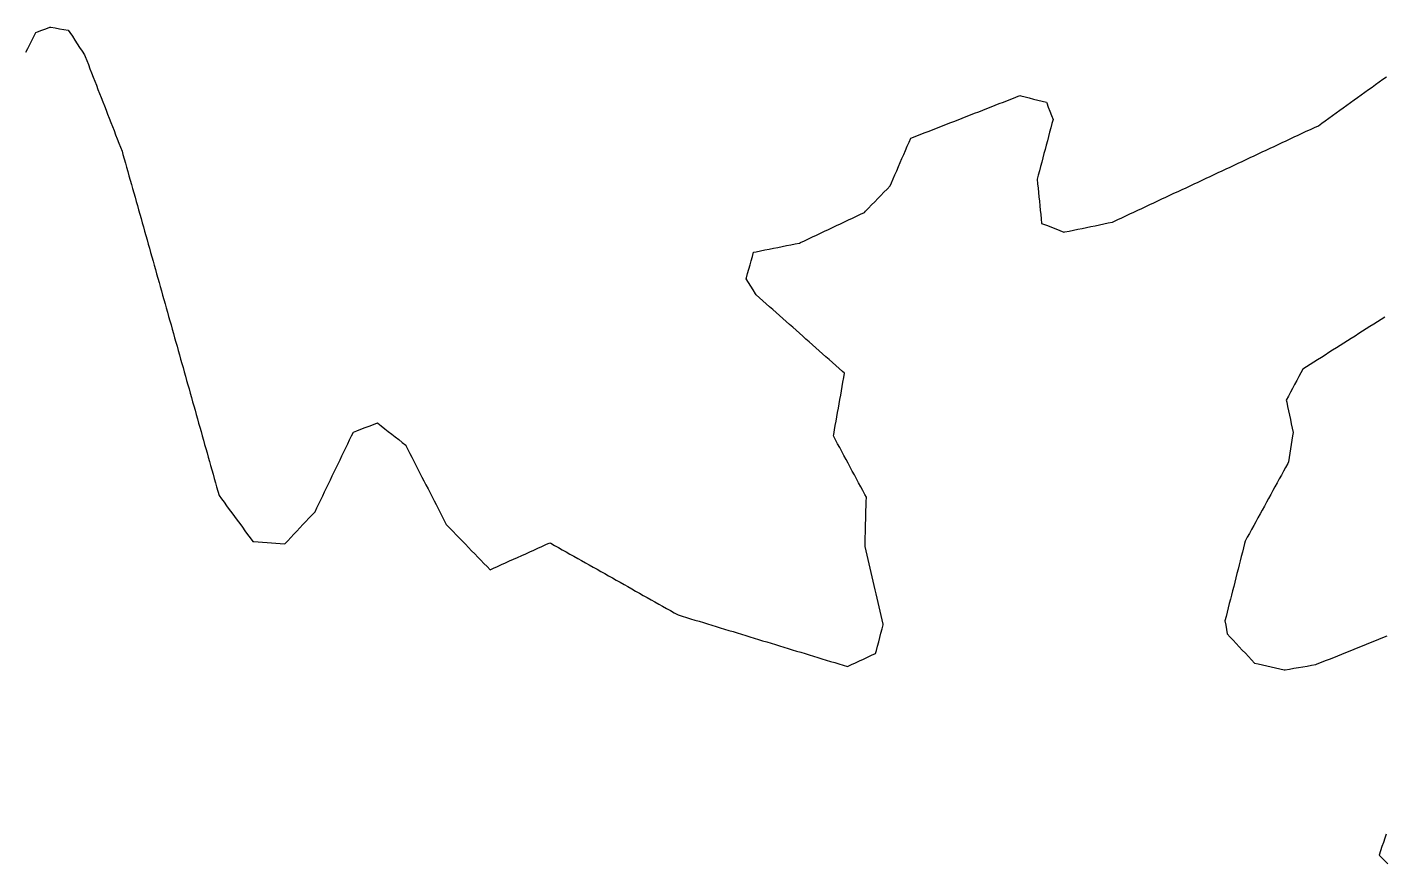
# Model space of a CAD drawing. Header units: millimetres. Extents: x 0 to 2762, y 6 to 2482.
# Drawn here: x 808.9 to 1115.5, y 121.5 to 310.5 of the extents above; entities that cross this region are included whole.
import ezdxf

# ---------------------------------------------------------------- set-up
doc = ezdxf.new("R2010")
doc.units = ezdxf.units.MM
doc.layers.add('ALL_ISLANDS', color=7, linetype='Continuous')
doc.layers.add('OUTLINE_ISLAND_01', color=7, linetype='Continuous')

msp = doc.modelspace()

# ---------------------------------------------------------------- linework, layer by layer
at = {"layer": 'ALL_ISLANDS'}
for points in [[(808.5841, 304.7705), (809.039, 305.661), (809.4939, 306.5516), (809.9489, 307.4421), (810.4038, 308.3326), (810.8587, 309.2232), (811.257, 309.376), (812.1906, 309.7344), (813.1242, 310.0927), (814.0578, 310.451), (814.2445, 310.4209), (815.2318, 310.2619), (816.219, 310.1029), (817.2063, 309.9438), (818.1936, 309.7848), (818.567, 309.2172), (819.1166, 308.3818), (819.6662, 307.5464), (820.2159, 306.711), (820.7655, 305.8756), (821.3151, 305.0401), (821.8647, 304.2047), (822.0026, 303.8505), (822.3654, 302.9186), (822.7282, 301.9867), (823.0909, 301.0548), (823.4537, 300.123), (823.8165, 299.1911), (824.1792, 298.2592), (824.542, 297.3273), (824.9048, 296.3954), (825.2675, 295.4636), (825.6303, 294.5317), (825.9931, 293.5998), (826.3558, 292.6679), (826.7186, 291.736), (827.0813, 290.8042), (827.4441, 289.8723), (827.8069, 288.9404), (828.1696, 288.0085), (828.5324, 287.0766), (828.8952, 286.1447), (829.2579, 285.2129), (829.6207, 284.281), (829.9835, 283.3491), (830.3462, 282.4172), (830.5504, 281.6925), (830.8215, 280.73), (831.0927, 279.7675), (831.3638, 278.8049), (831.635, 277.8424), (831.9061, 276.8799), (832.1773, 275.9173), (832.4484, 274.9548), (832.7196, 273.9922), (832.9907, 273.0297), (833.2619, 272.0672), (833.533, 271.1046), (833.8042, 270.1421), (834.0753, 269.1796), (834.3465, 268.217), (834.6176, 267.2545), (834.8888, 266.292), (835.1599, 265.3294), (835.4311, 264.3669), (835.7022, 263.4043), (835.9734, 262.4418), (836.2446, 261.4793), (836.5157, 260.5167), (836.7869, 259.5542), (837.058, 258.5917), (837.3292, 257.6291), (837.6003, 256.6666), (837.8715, 255.7041), (838.1426, 254.7415), (838.4138, 253.779), (838.6849, 252.8164), (838.9561, 251.8539), (839.2272, 250.8914), (839.4984, 249.9288), (839.7695, 248.9663), (840.0407, 248.0038), (840.3118, 247.0412), (840.583, 246.0787), (840.8541, 245.1161), (841.1253, 244.1536), (841.3964, 243.1911), (841.6676, 242.2285), (841.9387, 241.266), (842.2099, 240.3035), (842.481, 239.3409), (842.7522, 238.3784), (843.0233, 237.4159), (843.2945, 236.4533), (843.5656, 235.4908), (843.8368, 234.5282), (844.1079, 233.5657), (844.3791, 232.6032), (844.6502, 231.6406), (844.9214, 230.6781), (845.1925, 229.7156), (845.4637, 228.753), (845.7349, 227.7905), (846.006, 226.8279), (846.2772, 225.8654), (846.5483, 224.9029), (846.8195, 223.9403), (847.0906, 222.9778), (847.3618, 222.0153), (847.6329, 221.0527), (847.9041, 220.0902), (848.1752, 219.1277), (848.4464, 218.1651), (848.7175, 217.2026), (848.9887, 216.24), (849.2598, 215.2775), (849.531, 214.315), (849.8021, 213.3524), (850.0733, 212.3899), (850.3444, 211.4274), (850.6156, 210.4648), (850.8867, 209.5023), (851.1579, 208.5398), (851.429, 207.5772), (851.7002, 206.6147), (851.9713, 205.6521), (852.2425, 204.6896), (852.7703, 203.9707), (853.3621, 203.1646), (853.9539, 202.3585), (854.5457, 201.5524), (855.1374, 200.7463), (855.7292, 199.9402), (856.321, 199.1341), (856.9128, 198.328), (857.5046, 197.5219), (858.0964, 196.7158), (858.6882, 195.9097), (859.28, 195.1036), (859.8718, 194.2976), (860.0896, 194.2808), (861.0867, 194.2041), (862.0837, 194.1274), (863.0808, 194.0507), (864.0778, 193.974), (865.0749, 193.8973), (866.0719, 193.8206), (867.069, 193.7439), (867.0726, 193.7477), (867.7572, 194.4765), (868.4419, 195.2054), (869.1265, 195.9343), (869.8112, 196.6631), (870.4958, 197.392), (871.1805, 198.1209), (871.8652, 198.8497), (872.5498, 199.5786), (873.2345, 200.3075), (873.9191, 201.0363), (874.3403, 201.9101), (874.7745, 202.8109), (875.2088, 203.7117), (875.643, 204.6125), (876.0772, 205.5133), (876.5114, 206.4142), (876.9456, 207.315), (877.3798, 208.2158), (877.8141, 209.1166), (878.2483, 210.0174), (878.6825, 210.9182), (879.1167, 211.819), (879.5509, 212.7198), (879.9852, 213.6206), (880.4194, 214.5214), (880.8536, 215.4222), (881.2878, 216.323), (881.722, 217.2238), (882.1563, 218.1247), (882.5905, 219.0255), (883.3468, 219.3085), (884.2834, 219.659), (885.22, 220.0094), (886.1565, 220.3599), (887.0931, 220.7104), (888.0297, 221.0609), (888.0947, 221.0098), (888.881, 220.3921), (889.6674, 219.7743), (890.4537, 219.1565), (891.2401, 218.5387), (892.0265, 217.921), (892.8128, 217.3032), (893.5992, 216.6854), (894.3855, 216.0677), (894.4249, 215.9904), (894.8792, 215.0995), (895.3335, 214.2087), (895.7878, 213.3178), (896.2421, 212.4269), (896.6963, 211.5361), (897.1506, 210.6452), (897.6049, 209.7544), (898.0592, 208.8635), (898.5134, 207.9726), (898.9677, 207.0818), (899.422, 206.1909), (899.8763, 205.3001), (900.3306, 204.4092), (900.7848, 203.5183), (901.2391, 202.6275), (901.6934, 201.7366), (902.1477, 200.8458), (902.6019, 199.9549), (903.0562, 199.064), (903.5105, 198.1732), (903.7047, 197.9729), (904.4009, 197.255), (905.097, 196.5371), (905.7931, 195.8192), (906.4893, 195.1013), (907.1854, 194.3834), (907.8816, 193.6655), (908.5777, 192.9476), (909.2739, 192.2297), (909.97, 191.5118), (910.6661, 190.7939), (911.3623, 190.076), (912.0584, 189.3581), (912.7546, 188.6402), (913.4507, 187.9223), (914.1928, 188.2567), (915.1045, 188.6676), (916.0162, 189.0785), (916.9279, 189.4893), (917.8395, 189.9002), (918.7512, 190.3111), (919.6629, 190.722), (920.5746, 191.1329), (921.4863, 191.5438), (922.398, 191.9546), (923.3097, 192.3655), (924.2214, 192.7764), (925.1331, 193.1873), (926.0447, 193.5982), (926.9564, 194.009), (927.1271, 193.913), (927.9985, 193.4224), (928.8699, 192.9319), (929.7413, 192.4413), (930.6127, 191.9507), (931.4841, 191.4602), (932.3555, 190.9696), (933.2269, 190.4791), (934.0983, 189.9885), (934.9697, 189.4979), (935.8411, 189.0074), (936.7126, 188.5168), (937.584, 188.0263), (938.4554, 187.5357), (939.3268, 187.0452), (940.1982, 186.5546), (941.0696, 186.064), (941.941, 185.5735), (942.8124, 185.0829), (943.6838, 184.5924), (944.5552, 184.1018), (945.4266, 183.6112), (946.298, 183.1207), (947.1694, 182.6301), (948.0409, 182.1396), (948.9123, 181.649), (949.7837, 181.1584), (950.6551, 180.6679), (951.5265, 180.1773), (952.3979, 179.6868), (953.2693, 179.1962), (954.1407, 178.7056), (955.0121, 178.2151), (955.8835, 177.7245), (956.8129, 177.4412), (957.7694, 177.1495), (958.7259, 176.8579), (959.6825, 176.5663), (960.639, 176.2747), (961.5955, 175.983), (962.5521, 175.6914), (963.5086, 175.3998), (964.4651, 175.1081), (965.4217, 174.8165), (966.3782, 174.5249), (967.3347, 174.2332), (968.2913, 173.9416), (969.2478, 173.65), (970.2043, 173.3583), (971.1608, 173.0667), (972.1174, 172.7751), (973.0739, 172.4835), (974.0304, 172.1918), (974.987, 171.9002), (975.9435, 171.6086), (976.9, 171.3169), (977.8566, 171.0253), (978.8131, 170.7337), (979.7696, 170.442), (980.7262, 170.1504), (981.6827, 169.8588), (982.6392, 169.5671), (983.5957, 169.2755), (984.5523, 168.9839), (985.5088, 168.6922), (986.4653, 168.4006), (987.4219, 168.109), (988.3784, 167.8174), (989.3349, 167.5257), (990.2915, 167.2341), (991.248, 166.9425), (992.2045, 166.6508), (993.1611, 166.3592), (994.1176, 166.0676), (994.1453, 166.0804), (995.0526, 166.5009), (995.9599, 166.9214), (996.8671, 167.3419), (997.7744, 167.7624), (998.6817, 168.1829), (999.589, 168.6034), (1000.4963, 169.0239), (1000.6786, 169.7142), (1000.934, 170.681), (1001.1893, 171.6479), (1001.4446, 172.6147), (1001.7, 173.5816), (1001.9553, 174.5485), (1002.2106, 175.5153), (1002.1836, 175.6315), (1001.9565, 176.6053), (1001.7295, 177.5792), (1001.5024, 178.5531), (1001.2754, 179.527), (1001.0483, 180.5009), (1000.8213, 181.4748), (1000.5942, 182.4486), (1000.3672, 183.4225), (1000.1401, 184.3964), (999.9131, 185.3703), (999.6861, 186.3442), (999.459, 187.3181), (999.232, 188.2919), (999.0049, 189.2658), (998.7779, 190.2397), (998.5508, 191.2136), (998.3238, 192.1875), (998.0967, 193.1614), (998.1004, 193.2966), (998.1273, 194.2962), (998.1542, 195.2958), (998.1811, 196.2955), (998.208, 197.2951), (998.2349, 198.2948), (998.2619, 199.2944), (998.2888, 200.294), (998.3157, 201.2937), (998.3426, 202.2933), (998.3695, 203.2929), (998.3964, 204.2926), (998.0625, 204.9157), (997.5901, 205.7971), (997.1177, 206.6785), (996.6454, 207.5599), (996.173, 208.4413), (995.7006, 209.3227), (995.2282, 210.2041), (994.7559, 211.0855), (994.2835, 211.9669), (993.8111, 212.8483), (993.3388, 213.7297), (992.8664, 214.6111), (992.394, 215.4925), (991.9216, 216.3739), (991.4493, 217.2553), (990.9769, 218.1367), (991.0406, 218.4978), (991.2142, 219.4826), (991.3878, 220.4674), (991.5614, 221.4522), (991.7351, 222.437), (991.9087, 223.4218), (992.0823, 224.4066), (992.2559, 225.3914), (992.4296, 226.3763), (992.6032, 227.3611), (992.7768, 228.3459), (992.9505, 229.3307), (993.1241, 230.3155), (993.2977, 231.3003), (993.4713, 232.2851), (992.9904, 232.7125), (992.2429, 233.3768), (991.4954, 234.0411), (990.7479, 234.7054), (990.0004, 235.3696), (989.2529, 236.0339), (988.5054, 236.6982), (987.7579, 237.3625), (987.0105, 238.0267), (986.263, 238.691), (985.5155, 239.3553), (984.768, 240.0196), (984.0205, 240.6838), (983.273, 241.3481), (982.5255, 242.0124), (981.778, 242.6766), (981.0305, 243.3409), (980.283, 244.0052), (979.5356, 244.6695), (978.7881, 245.3337), (978.0406, 245.998), (977.2931, 246.6623), (976.5456, 247.3266), (975.7981, 247.9908), (975.0506, 248.6551), (974.3031, 249.3194), (973.5556, 249.9836), (973.3906, 250.248), (972.8609, 251.0962), (972.3312, 251.9443), (971.8015, 252.7925), (971.2718, 253.6407), (971.33, 253.8506), (971.5975, 254.8141), (971.8649, 255.7777), (972.1324, 256.7413), (972.3998, 257.7049), (972.6673, 258.6684), (972.9347, 259.632), (973.5255, 259.7497), (974.5062, 259.9452), (975.4869, 260.1407), (976.4676, 260.3362), (977.4483, 260.5316), (978.4291, 260.7271), (979.4098, 260.9226), (980.3905, 261.118), (981.3712, 261.3135), (982.3519, 261.509), (983.3326, 261.7044), (983.5043, 261.7857), (984.4082, 262.2135), (985.3121, 262.6413), (986.216, 263.0692), (987.1198, 263.497), (988.0237, 263.9248), (988.9276, 264.3526), (989.8314, 264.7804), (990.7353, 265.2082), (991.6392, 265.636), (992.5431, 266.0638), (993.4469, 266.4916), (994.3508, 266.9194), (995.2547, 267.3472), (996.1585, 267.775), (997.0624, 268.2028), (997.9663, 268.6306), (998.1958, 268.8672), (998.892, 269.585), (999.5883, 270.3028), (1000.2846, 271.0206), (1000.9808, 271.7383), (1001.6771, 272.4561), (1002.3734, 273.1739), (1003.0697, 273.8917), (1003.7659, 274.6094), (1004.06, 275.2881), (1004.4576, 276.2057), (1004.8551, 277.1232), (1005.2527, 278.0408), (1005.6503, 278.9584), (1006.0479, 279.8759), (1006.4454, 280.7935), (1006.843, 281.7111), (1007.2406, 282.6287), (1007.6382, 283.5462), (1008.0357, 284.4638), (1008.4333, 285.3814), (1008.8564, 285.5463), (1009.7881, 285.9095), (1010.7198, 286.2728), (1011.6515, 286.636), (1012.5832, 286.9992), (1013.5149, 287.3624), (1014.4466, 287.7257), (1015.3783, 288.0889), (1016.31, 288.4521), (1017.2417, 288.8154), (1018.1734, 289.1786), (1019.1051, 289.5418), (1020.0368, 289.905), (1020.9685, 290.2683), (1021.9002, 290.6315), (1022.8319, 290.9947), (1023.7636, 291.3579), (1024.6953, 291.7212), (1025.627, 292.0844), (1026.5587, 292.4476), (1027.4904, 292.8109), (1028.4221, 293.1741), (1029.3538, 293.5373), (1030.2855, 293.9005), (1031.2172, 294.2638), (1032.1489, 294.627), (1033.0806, 294.9902), (1033.2541, 294.9465), (1034.2237, 294.702), (1035.1934, 294.4576), (1036.163, 294.2131), (1037.1327, 293.9686), (1038.1023, 293.7242), (1039.072, 293.4797), (1039.127, 293.336), (1039.4842, 292.402), (1039.8414, 291.468), (1040.1986, 290.534), (1040.5558, 289.5999), (1040.3045, 288.6568), (1040.0471, 287.6905), (1039.7896, 286.7242), (1039.5321, 285.7579), (1039.2747, 284.7916), (1039.0172, 283.8253), (1038.7598, 282.859), (1038.5023, 281.8928), (1038.2449, 280.9265), (1037.9874, 279.9602), (1037.73, 278.9939), (1037.4725, 278.0276), (1037.2151, 277.0613), (1036.9576, 276.095), (1036.958, 276.0914), (1037.0606, 275.0966), (1037.1633, 274.1019), (1037.2659, 273.1072), (1037.3685, 272.1125), (1037.4712, 271.1178), (1037.5738, 270.123), (1037.6764, 269.1283), (1037.7791, 268.1336), (1037.8817, 267.1389), (1037.9843, 266.1442), (1038.3667, 265.994), (1039.2976, 265.6286), (1040.2284, 265.2632), (1041.1592, 264.8977), (1042.0901, 264.5323), (1043.0209, 264.1669), (1043.2271, 264.2093), (1044.2066, 264.411), (1045.186, 264.6126), (1046.1655, 264.8143), (1047.145, 265.0159), (1048.1244, 265.2176), (1049.1039, 265.4192), (1050.0833, 265.6209), (1051.0628, 265.8225), (1052.0422, 266.0241), (1053.0217, 266.2258), (1054.0012, 266.4274), (1054.2849, 266.5604), (1055.1904, 266.9848), (1056.0959, 267.4092), (1057.0014, 267.8336), (1057.9069, 268.2579), (1058.8123, 268.6823), (1059.7178, 269.1067), (1060.6233, 269.5311), (1061.5288, 269.9554), (1062.4343, 270.3798), (1063.3398, 270.8042), (1064.2453, 271.2286), (1065.1507, 271.6529), (1066.0562, 272.0773), (1066.9617, 272.5017), (1067.8672, 272.9261), (1068.7727, 273.3505), (1069.6782, 273.7748), (1070.5837, 274.1992), (1071.4891, 274.6236), (1072.3946, 275.048), (1073.3001, 275.4723), (1074.2056, 275.8967), (1075.1111, 276.3211), (1076.0166, 276.7455), (1076.9221, 277.1698), (1077.8276, 277.5942), (1078.733, 278.0186), (1079.6385, 278.443), (1080.544, 278.8673), (1081.4495, 279.2917), (1082.355, 279.7161), (1083.2605, 280.1405), (1084.166, 280.5649), (1085.0714, 280.9892), (1085.9769, 281.4136), (1086.8824, 281.838), (1087.7879, 282.2624), (1088.6934, 282.6867), (1089.5989, 283.1111), (1090.5044, 283.5355), (1091.4098, 283.9599), (1092.3153, 284.3842), (1093.2208, 284.8086), (1094.1263, 285.233), (1095.0318, 285.6574), (1095.9373, 286.0817), (1096.8428, 286.5061), (1097.7482, 286.9305), (1098.6537, 287.3549), (1099.5592, 287.7793), (1100.4647, 288.2036), (1101.2184, 288.7466), (1102.0297, 289.3311), (1102.8411, 289.9157), (1103.6525, 290.5002), (1104.4638, 291.0847), (1105.2752, 291.6693), (1106.0866, 292.2538), (1106.8979, 292.8383), (1107.7093, 293.4229), (1108.5207, 294.0074), (1109.332, 294.5919), (1110.1434, 295.1765), (1110.9548, 295.761), (1111.7661, 296.3455), (1112.5775, 296.9301), (1113.3889, 297.5146), (1114.2003, 298.0991), (1115.0116, 298.6837), (1115.823, 299.2682)], [(1115.5002, 244.9878), (1114.6559, 244.4519), (1113.8116, 243.9161), (1112.9673, 243.3802), (1112.123, 242.8443), (1111.2787, 242.3084), (1110.4344, 241.7726), (1109.5902, 241.2367), (1108.7459, 240.7008), (1107.9016, 240.1649), (1107.0573, 239.629), (1106.213, 239.0932), (1105.3687, 238.5573), (1104.5244, 238.0214), (1103.6801, 237.4855), (1102.8358, 236.9497), (1101.9915, 236.4138), (1101.1472, 235.8779), (1100.3029, 235.342), (1099.4586, 234.8061), (1098.6143, 234.2703), (1097.77, 233.7344), (1096.9257, 233.1985), (1096.5078, 232.4115), (1096.0388, 231.5282), (1095.5699, 230.645), (1095.1009, 229.7618), (1094.6319, 228.8786), (1094.163, 227.9954), (1093.694, 227.1122), (1093.225, 226.2289), (1093.3196, 225.7816), (1093.5265, 224.8032), (1093.7334, 223.8249), (1093.9403, 222.8465), (1094.1472, 221.8681), (1094.3541, 220.8898), (1094.5609, 219.9114), (1094.7678, 218.9331), (1094.6524, 218.1853), (1094.4999, 217.197), (1094.3474, 216.2087), (1094.1949, 215.2204), (1094.0424, 214.2321), (1093.8899, 213.2438), (1093.7374, 212.2555), (1093.556, 211.9246), (1093.0753, 211.0477), (1092.5946, 210.1708), (1092.1139, 209.2939), (1091.6332, 208.417), (1091.1526, 207.5401), (1090.6719, 206.6632), (1090.1912, 205.7863), (1089.7105, 204.9094), (1089.2298, 204.0326), (1088.7491, 203.1557), (1088.2684, 202.2788), (1087.7878, 201.4019), (1087.3071, 200.525), (1086.8264, 199.6481), (1086.3457, 198.7712), (1085.865, 197.8943), (1085.3843, 197.0174), (1084.9037, 196.1405), (1084.423, 195.2636), (1083.9423, 194.3867), (1083.8037, 193.8411), (1083.5575, 192.8718), (1083.3113, 191.9026), (1083.0651, 190.9334), (1082.8189, 189.9642), (1082.5727, 188.9949), (1082.3265, 188.0257), (1082.0803, 187.0565), (1081.8342, 186.0873), (1081.588, 185.1181), (1081.3418, 184.1488), (1081.0956, 183.1796), (1080.8494, 182.2104), (1080.6032, 181.2412), (1080.357, 180.272), (1080.1108, 179.3027), (1079.8646, 178.3335), (1079.6184, 177.3643), (1079.3723, 176.3951), (1079.5357, 175.438), (1079.7041, 174.4523), (1079.8724, 173.4666), (1079.8881, 173.4497), (1080.5694, 172.7177), (1081.2507, 171.9857), (1081.932, 171.2537), (1082.6133, 170.5217), (1083.2945, 169.7896), (1083.9758, 169.0576), (1084.6571, 168.3256), (1085.3384, 167.5936), (1086.0197, 166.8616), (1086.9016, 166.6547), (1087.8752, 166.4263), (1088.8487, 166.198), (1089.8223, 165.9696), (1090.7959, 165.7412), (1091.7695, 165.5129), (1092.743, 165.2845), (1092.9882, 165.3267), (1093.9737, 165.4963), (1094.9592, 165.666), (1095.9447, 165.8356), (1096.9302, 166.0052), (1097.9157, 166.1749), (1098.9013, 166.3445), (1099.8868, 166.5141), (1100.2098, 166.6442), (1101.1374, 167.0178), (1102.065, 167.3914), (1102.9926, 167.7649), (1103.9202, 168.1385), (1104.8478, 168.5121), (1105.7754, 168.8857), (1106.7029, 169.2593), (1107.6305, 169.6329), (1108.5581, 170.0064), (1109.4857, 170.38), (1110.4133, 170.7536), (1111.3409, 171.1272), (1112.2685, 171.5008), (1113.1961, 171.8743), (1114.1237, 172.2479), (1115.0513, 172.6215), (1115.9789, 172.9951)], [(1115.7767, 128.2463), (1115.4622, 127.297), (1115.1478, 126.3478), (1114.8333, 125.3985), (1114.5189, 124.4492), (1114.2045, 123.4999), (1114.7462, 122.9421), (1115.4428, 122.2247), (1116.1395, 121.5072)]]:
    msp.add_lwpolyline(points, dxfattribs=at)
at = {"layer": 'OUTLINE_ISLAND_01'}
for points in [[(808.5841, 304.7705), (809.039, 305.661), (809.4939, 306.5516), (809.9489, 307.4421), (810.4038, 308.3326), (810.8587, 309.2232), (811.257, 309.376), (812.1906, 309.7344), (813.1242, 310.0927), (814.0578, 310.451), (814.2445, 310.4209), (815.2318, 310.2619), (816.219, 310.1029), (817.2063, 309.9438), (818.1936, 309.7848), (818.567, 309.2172), (819.1166, 308.3818), (819.6662, 307.5464), (820.2159, 306.711), (820.7655, 305.8756), (821.3151, 305.0401), (821.8647, 304.2047), (822.0026, 303.8505), (822.3654, 302.9186), (822.7282, 301.9867), (823.0909, 301.0548), (823.4537, 300.123), (823.8165, 299.1911), (824.1792, 298.2592), (824.542, 297.3273), (824.9048, 296.3954), (825.2675, 295.4636), (825.6303, 294.5317), (825.9931, 293.5998), (826.3558, 292.6679), (826.7186, 291.736), (827.0813, 290.8042), (827.4441, 289.8723), (827.8069, 288.9404), (828.1696, 288.0085), (828.5324, 287.0766), (828.8952, 286.1447), (829.2579, 285.2129), (829.6207, 284.281), (829.9835, 283.3491), (830.3462, 282.4172), (830.5504, 281.6925), (830.8215, 280.73), (831.0927, 279.7675), (831.3638, 278.8049), (831.635, 277.8424), (831.9061, 276.8799), (832.1773, 275.9173), (832.4484, 274.9548), (832.7196, 273.9922), (832.9907, 273.0297), (833.2619, 272.0672), (833.533, 271.1046), (833.8042, 270.1421), (834.0753, 269.1796), (834.3465, 268.217), (834.6176, 267.2545), (834.8888, 266.292), (835.1599, 265.3294), (835.4311, 264.3669), (835.7022, 263.4043), (835.9734, 262.4418), (836.2446, 261.4793), (836.5157, 260.5167), (836.7869, 259.5542), (837.058, 258.5917), (837.3292, 257.6291), (837.6003, 256.6666), (837.8715, 255.7041), (838.1426, 254.7415), (838.4138, 253.779), (838.6849, 252.8164), (838.9561, 251.8539), (839.2272, 250.8914), (839.4984, 249.9288), (839.7695, 248.9663), (840.0407, 248.0038), (840.3118, 247.0412), (840.583, 246.0787), (840.8541, 245.1161), (841.1253, 244.1536), (841.3964, 243.1911), (841.6676, 242.2285), (841.9387, 241.266), (842.2099, 240.3035), (842.481, 239.3409), (842.7522, 238.3784), (843.0233, 237.4159), (843.2945, 236.4533), (843.5656, 235.4908), (843.8368, 234.5282), (844.1079, 233.5657), (844.3791, 232.6032), (844.6502, 231.6406), (844.9214, 230.6781), (845.1925, 229.7156), (845.4637, 228.753), (845.7349, 227.7905), (846.006, 226.8279), (846.2772, 225.8654), (846.5483, 224.9029), (846.8195, 223.9403), (847.0906, 222.9778), (847.3618, 222.0153), (847.6329, 221.0527), (847.9041, 220.0902), (848.1752, 219.1277), (848.4464, 218.1651), (848.7175, 217.2026), (848.9887, 216.24), (849.2598, 215.2775), (849.531, 214.315), (849.8021, 213.3524), (850.0733, 212.3899), (850.3444, 211.4274), (850.6156, 210.4648), (850.8867, 209.5023), (851.1579, 208.5398), (851.429, 207.5772), (851.7002, 206.6147), (851.9713, 205.6521), (852.2425, 204.6896), (852.7703, 203.9707), (853.3621, 203.1646), (853.9539, 202.3585), (854.5457, 201.5524), (855.1374, 200.7463), (855.7292, 199.9402), (856.321, 199.1341), (856.9128, 198.328), (857.5046, 197.5219), (858.0964, 196.7158), (858.6882, 195.9097), (859.28, 195.1036), (859.8718, 194.2976), (860.0896, 194.2808), (861.0867, 194.2041), (862.0837, 194.1274), (863.0808, 194.0507), (864.0778, 193.974), (865.0749, 193.8973), (866.0719, 193.8206), (867.069, 193.7439), (867.0726, 193.7477), (867.7572, 194.4765), (868.4419, 195.2054), (869.1265, 195.9343), (869.8112, 196.6631), (870.4958, 197.392), (871.1805, 198.1209), (871.8652, 198.8497), (872.5498, 199.5786), (873.2345, 200.3075), (873.9191, 201.0363), (874.3403, 201.9101), (874.7745, 202.8109), (875.2088, 203.7117), (875.643, 204.6125), (876.0772, 205.5133), (876.5114, 206.4142), (876.9456, 207.315), (877.3798, 208.2158), (877.8141, 209.1166), (878.2483, 210.0174), (878.6825, 210.9182), (879.1167, 211.819), (879.5509, 212.7198), (879.9852, 213.6206), (880.4194, 214.5214), (880.8536, 215.4222), (881.2878, 216.323), (881.722, 217.2238), (882.1563, 218.1247), (882.5905, 219.0255), (883.3468, 219.3085), (884.2834, 219.659), (885.22, 220.0094), (886.1565, 220.3599), (887.0931, 220.7104), (888.0297, 221.0609), (888.0947, 221.0098), (888.881, 220.3921), (889.6674, 219.7743), (890.4537, 219.1565), (891.2401, 218.5387), (892.0265, 217.921), (892.8128, 217.3032), (893.5992, 216.6854), (894.3855, 216.0677), (894.4249, 215.9904), (894.8792, 215.0995), (895.3335, 214.2087), (895.7878, 213.3178), (896.2421, 212.4269), (896.6963, 211.5361), (897.1506, 210.6452), (897.6049, 209.7544), (898.0592, 208.8635), (898.5134, 207.9726), (898.9677, 207.0818), (899.422, 206.1909), (899.8763, 205.3001), (900.3306, 204.4092), (900.7848, 203.5183), (901.2391, 202.6275), (901.6934, 201.7366), (902.1477, 200.8458), (902.6019, 199.9549), (903.0562, 199.064), (903.5105, 198.1732), (903.7047, 197.9729), (904.4009, 197.255), (905.097, 196.5371), (905.7931, 195.8192), (906.4893, 195.1013), (907.1854, 194.3834), (907.8816, 193.6655), (908.5777, 192.9476), (909.2739, 192.2297), (909.97, 191.5118), (910.6661, 190.7939), (911.3623, 190.076), (912.0584, 189.3581), (912.7546, 188.6402), (913.4507, 187.9223), (914.1928, 188.2567), (915.1045, 188.6676), (916.0162, 189.0785), (916.9279, 189.4893), (917.8395, 189.9002), (918.7512, 190.3111), (919.6629, 190.722), (920.5746, 191.1329), (921.4863, 191.5438), (922.398, 191.9546), (923.3097, 192.3655), (924.2214, 192.7764), (925.1331, 193.1873), (926.0447, 193.5982), (926.9564, 194.009), (927.1271, 193.913), (927.9985, 193.4224), (928.8699, 192.9319), (929.7413, 192.4413), (930.6127, 191.9507), (931.4841, 191.4602), (932.3555, 190.9696), (933.2269, 190.4791), (934.0983, 189.9885), (934.9697, 189.4979), (935.8411, 189.0074), (936.7126, 188.5168), (937.584, 188.0263), (938.4554, 187.5357), (939.3268, 187.0452), (940.1982, 186.5546), (941.0696, 186.064), (941.941, 185.5735), (942.8124, 185.0829), (943.6838, 184.5924), (944.5552, 184.1018), (945.4266, 183.6112), (946.298, 183.1207), (947.1694, 182.6301), (948.0409, 182.1396), (948.9123, 181.649), (949.7837, 181.1584), (950.6551, 180.6679), (951.5265, 180.1773), (952.3979, 179.6868), (953.2693, 179.1962), (954.1407, 178.7056), (955.0121, 178.2151), (955.8835, 177.7245), (956.8129, 177.4412), (957.7694, 177.1495), (958.7259, 176.8579), (959.6825, 176.5663), (960.639, 176.2747), (961.5955, 175.983), (962.5521, 175.6914), (963.5086, 175.3998), (964.4651, 175.1081), (965.4217, 174.8165), (966.3782, 174.5249), (967.3347, 174.2332), (968.2913, 173.9416), (969.2478, 173.65), (970.2043, 173.3583), (971.1608, 173.0667), (972.1174, 172.7751), (973.0739, 172.4835), (974.0304, 172.1918), (974.987, 171.9002), (975.9435, 171.6086), (976.9, 171.3169), (977.8566, 171.0253), (978.8131, 170.7337), (979.7696, 170.442), (980.7262, 170.1504), (981.6827, 169.8588), (982.6392, 169.5671), (983.5957, 169.2755), (984.5523, 168.9839), (985.5088, 168.6922), (986.4653, 168.4006), (987.4219, 168.109), (988.3784, 167.8174), (989.3349, 167.5257), (990.2915, 167.2341), (991.248, 166.9425), (992.2045, 166.6508), (993.1611, 166.3592), (994.1176, 166.0676), (994.1453, 166.0804), (995.0526, 166.5009), (995.9599, 166.9214), (996.8671, 167.3419), (997.7744, 167.7624), (998.6817, 168.1829), (999.589, 168.6034), (1000.4963, 169.0239), (1000.6786, 169.7142), (1000.934, 170.681), (1001.1893, 171.6479), (1001.4446, 172.6147), (1001.7, 173.5816), (1001.9553, 174.5485), (1002.2106, 175.5153), (1002.1836, 175.6315), (1001.9565, 176.6053), (1001.7295, 177.5792), (1001.5024, 178.5531), (1001.2754, 179.527), (1001.0483, 180.5009), (1000.8213, 181.4748), (1000.5942, 182.4486), (1000.3672, 183.4225), (1000.1401, 184.3964), (999.9131, 185.3703), (999.6861, 186.3442), (999.459, 187.3181), (999.232, 188.2919), (999.0049, 189.2658), (998.7779, 190.2397), (998.5508, 191.2136), (998.3238, 192.1875), (998.0967, 193.1614), (998.1004, 193.2966), (998.1273, 194.2962), (998.1542, 195.2958), (998.1811, 196.2955), (998.208, 197.2951), (998.2349, 198.2948), (998.2619, 199.2944), (998.2888, 200.294), (998.3157, 201.2937), (998.3426, 202.2933), (998.3695, 203.2929), (998.3964, 204.2926), (998.0625, 204.9157), (997.5901, 205.7971), (997.1177, 206.6785), (996.6454, 207.5599), (996.173, 208.4413), (995.7006, 209.3227), (995.2282, 210.2041), (994.7559, 211.0855), (994.2835, 211.9669), (993.8111, 212.8483), (993.3388, 213.7297), (992.8664, 214.6111), (992.394, 215.4925), (991.9216, 216.3739), (991.4493, 217.2553), (990.9769, 218.1367), (991.0406, 218.4978), (991.2142, 219.4826), (991.3878, 220.4674), (991.5614, 221.4522), (991.7351, 222.437), (991.9087, 223.4218), (992.0823, 224.4066), (992.2559, 225.3914), (992.4296, 226.3763), (992.6032, 227.3611), (992.7768, 228.3459), (992.9505, 229.3307), (993.1241, 230.3155), (993.2977, 231.3003), (993.4713, 232.2851), (992.9904, 232.7125), (992.2429, 233.3768), (991.4954, 234.0411), (990.7479, 234.7054), (990.0004, 235.3696), (989.2529, 236.0339), (988.5054, 236.6982), (987.7579, 237.3625), (987.0105, 238.0267), (986.263, 238.691), (985.5155, 239.3553), (984.768, 240.0196), (984.0205, 240.6838), (983.273, 241.3481), (982.5255, 242.0124), (981.778, 242.6766), (981.0305, 243.3409), (980.283, 244.0052), (979.5356, 244.6695), (978.7881, 245.3337), (978.0406, 245.998), (977.2931, 246.6623), (976.5456, 247.3266), (975.7981, 247.9908), (975.0506, 248.6551), (974.3031, 249.3194), (973.5556, 249.9836), (973.3906, 250.248), (972.8609, 251.0962), (972.3312, 251.9443), (971.8015, 252.7925), (971.2718, 253.6407), (971.33, 253.8506), (971.5975, 254.8141), (971.8649, 255.7777), (972.1324, 256.7413), (972.3998, 257.7049), (972.6673, 258.6684), (972.9347, 259.632), (973.5255, 259.7497), (974.5062, 259.9452), (975.4869, 260.1407), (976.4676, 260.3362), (977.4483, 260.5316), (978.4291, 260.7271), (979.4098, 260.9226), (980.3905, 261.118), (981.3712, 261.3135), (982.3519, 261.509), (983.3326, 261.7044), (983.5043, 261.7857), (984.4082, 262.2135), (985.3121, 262.6413), (986.216, 263.0692), (987.1198, 263.497), (988.0237, 263.9248), (988.9276, 264.3526), (989.8314, 264.7804), (990.7353, 265.2082), (991.6392, 265.636), (992.5431, 266.0638), (993.4469, 266.4916), (994.3508, 266.9194), (995.2547, 267.3472), (996.1585, 267.775), (997.0624, 268.2028), (997.9663, 268.6306), (998.1958, 268.8672), (998.892, 269.585), (999.5883, 270.3028), (1000.2846, 271.0206), (1000.9808, 271.7383), (1001.6771, 272.4561), (1002.3734, 273.1739), (1003.0697, 273.8917), (1003.7659, 274.6094), (1004.06, 275.2881), (1004.4576, 276.2057), (1004.8551, 277.1232), (1005.2527, 278.0408), (1005.6503, 278.9584), (1006.0479, 279.8759), (1006.4454, 280.7935), (1006.843, 281.7111), (1007.2406, 282.6287), (1007.6382, 283.5462), (1008.0357, 284.4638), (1008.4333, 285.3814), (1008.8564, 285.5463), (1009.7881, 285.9095), (1010.7198, 286.2728), (1011.6515, 286.636), (1012.5832, 286.9992), (1013.5149, 287.3624), (1014.4466, 287.7257), (1015.3783, 288.0889), (1016.31, 288.4521), (1017.2417, 288.8154), (1018.1734, 289.1786), (1019.1051, 289.5418), (1020.0368, 289.905), (1020.9685, 290.2683), (1021.9002, 290.6315), (1022.8319, 290.9947), (1023.7636, 291.3579), (1024.6953, 291.7212), (1025.627, 292.0844), (1026.5587, 292.4476), (1027.4904, 292.8109), (1028.4221, 293.1741), (1029.3538, 293.5373), (1030.2855, 293.9005), (1031.2172, 294.2638), (1032.1489, 294.627), (1033.0806, 294.9902), (1033.2541, 294.9465), (1034.2237, 294.702), (1035.1934, 294.4576), (1036.163, 294.2131), (1037.1327, 293.9686), (1038.1023, 293.7242), (1039.072, 293.4797), (1039.127, 293.336), (1039.4842, 292.402), (1039.8414, 291.468), (1040.1986, 290.534), (1040.5558, 289.5999), (1040.3045, 288.6568), (1040.0471, 287.6905), (1039.7896, 286.7242), (1039.5321, 285.7579), (1039.2747, 284.7916), (1039.0172, 283.8253), (1038.7598, 282.859), (1038.5023, 281.8928), (1038.2449, 280.9265), (1037.9874, 279.9602), (1037.73, 278.9939), (1037.4725, 278.0276), (1037.2151, 277.0613), (1036.9576, 276.095), (1036.958, 276.0914), (1037.0606, 275.0966), (1037.1633, 274.1019), (1037.2659, 273.1072), (1037.3685, 272.1125), (1037.4712, 271.1178), (1037.5738, 270.123), (1037.6764, 269.1283), (1037.7791, 268.1336), (1037.8817, 267.1389), (1037.9843, 266.1442), (1038.3667, 265.994), (1039.2976, 265.6286), (1040.2284, 265.2632), (1041.1592, 264.8977), (1042.0901, 264.5323), (1043.0209, 264.1669), (1043.2271, 264.2093), (1044.2066, 264.411), (1045.186, 264.6126), (1046.1655, 264.8143), (1047.145, 265.0159), (1048.1244, 265.2176), (1049.1039, 265.4192), (1050.0833, 265.6209), (1051.0628, 265.8225), (1052.0422, 266.0241), (1053.0217, 266.2258), (1054.0012, 266.4274), (1054.2849, 266.5604), (1055.1904, 266.9848), (1056.0959, 267.4092), (1057.0014, 267.8336), (1057.9069, 268.2579), (1058.8123, 268.6823), (1059.7178, 269.1067), (1060.6233, 269.5311), (1061.5288, 269.9554), (1062.4343, 270.3798), (1063.3398, 270.8042), (1064.2453, 271.2286), (1065.1507, 271.6529), (1066.0562, 272.0773), (1066.9617, 272.5017), (1067.8672, 272.9261), (1068.7727, 273.3505), (1069.6782, 273.7748), (1070.5837, 274.1992), (1071.4891, 274.6236), (1072.3946, 275.048), (1073.3001, 275.4723), (1074.2056, 275.8967), (1075.1111, 276.3211), (1076.0166, 276.7455), (1076.9221, 277.1698), (1077.8276, 277.5942), (1078.733, 278.0186), (1079.6385, 278.443), (1080.544, 278.8673), (1081.4495, 279.2917), (1082.355, 279.7161), (1083.2605, 280.1405), (1084.166, 280.5649), (1085.0714, 280.9892), (1085.9769, 281.4136), (1086.8824, 281.838), (1087.7879, 282.2624), (1088.6934, 282.6867), (1089.5989, 283.1111), (1090.5044, 283.5355), (1091.4098, 283.9599), (1092.3153, 284.3842), (1093.2208, 284.8086), (1094.1263, 285.233), (1095.0318, 285.6574), (1095.9373, 286.0817), (1096.8428, 286.5061), (1097.7482, 286.9305), (1098.6537, 287.3549), (1099.5592, 287.7793), (1100.4647, 288.2036), (1101.2184, 288.7466), (1102.0297, 289.3311), (1102.8411, 289.9157), (1103.6525, 290.5002), (1104.4638, 291.0847), (1105.2752, 291.6693), (1106.0866, 292.2538), (1106.8979, 292.8383), (1107.7093, 293.4229), (1108.5207, 294.0074), (1109.332, 294.5919), (1110.1434, 295.1765), (1110.9548, 295.761), (1111.7661, 296.3455), (1112.5775, 296.9301), (1113.3889, 297.5146), (1114.2003, 298.0991), (1115.0116, 298.6837), (1115.823, 299.2682)], [(1115.5002, 244.9878), (1114.6559, 244.4519), (1113.8116, 243.9161), (1112.9673, 243.3802), (1112.123, 242.8443), (1111.2787, 242.3084), (1110.4344, 241.7726), (1109.5902, 241.2367), (1108.7459, 240.7008), (1107.9016, 240.1649), (1107.0573, 239.629), (1106.213, 239.0932), (1105.3687, 238.5573), (1104.5244, 238.0214), (1103.6801, 237.4855), (1102.8358, 236.9497), (1101.9915, 236.4138), (1101.1472, 235.8779), (1100.3029, 235.342), (1099.4586, 234.8061), (1098.6143, 234.2703), (1097.77, 233.7344), (1096.9257, 233.1985), (1096.5078, 232.4115), (1096.0388, 231.5282), (1095.5699, 230.645), (1095.1009, 229.7618), (1094.6319, 228.8786), (1094.163, 227.9954), (1093.694, 227.1122), (1093.225, 226.2289), (1093.3196, 225.7816), (1093.5265, 224.8032), (1093.7334, 223.8249), (1093.9403, 222.8465), (1094.1472, 221.8681), (1094.3541, 220.8898), (1094.5609, 219.9114), (1094.7678, 218.9331), (1094.6524, 218.1853), (1094.4999, 217.197), (1094.3474, 216.2087), (1094.1949, 215.2204), (1094.0424, 214.2321), (1093.8899, 213.2438), (1093.7374, 212.2555), (1093.556, 211.9246), (1093.0753, 211.0477), (1092.5946, 210.1708), (1092.1139, 209.2939), (1091.6332, 208.417), (1091.1526, 207.5401), (1090.6719, 206.6632), (1090.1912, 205.7863), (1089.7105, 204.9094), (1089.2298, 204.0326), (1088.7491, 203.1557), (1088.2684, 202.2788), (1087.7878, 201.4019), (1087.3071, 200.525), (1086.8264, 199.6481), (1086.3457, 198.7712), (1085.865, 197.8943), (1085.3843, 197.0174), (1084.9037, 196.1405), (1084.423, 195.2636), (1083.9423, 194.3867), (1083.8037, 193.8411), (1083.5575, 192.8718), (1083.3113, 191.9026), (1083.0651, 190.9334), (1082.8189, 189.9642), (1082.5727, 188.9949), (1082.3265, 188.0257), (1082.0803, 187.0565), (1081.8342, 186.0873), (1081.588, 185.1181), (1081.3418, 184.1488), (1081.0956, 183.1796), (1080.8494, 182.2104), (1080.6032, 181.2412), (1080.357, 180.272), (1080.1108, 179.3027), (1079.8646, 178.3335), (1079.6184, 177.3643), (1079.3723, 176.3951), (1079.5357, 175.438), (1079.7041, 174.4523), (1079.8724, 173.4666), (1079.8881, 173.4497), (1080.5694, 172.7177), (1081.2507, 171.9857), (1081.932, 171.2537), (1082.6133, 170.5217), (1083.2945, 169.7896), (1083.9758, 169.0576), (1084.6571, 168.3256), (1085.3384, 167.5936), (1086.0197, 166.8616), (1086.9016, 166.6547), (1087.8752, 166.4263), (1088.8487, 166.198), (1089.8223, 165.9696), (1090.7959, 165.7412), (1091.7695, 165.5129), (1092.743, 165.2845), (1092.9882, 165.3267), (1093.9737, 165.4963), (1094.9592, 165.666), (1095.9447, 165.8356), (1096.9302, 166.0052), (1097.9157, 166.1749), (1098.9013, 166.3445), (1099.8868, 166.5141), (1100.2098, 166.6442), (1101.1374, 167.0178), (1102.065, 167.3914), (1102.9926, 167.7649), (1103.9202, 168.1385), (1104.8478, 168.5121), (1105.7754, 168.8857), (1106.7029, 169.2593), (1107.6305, 169.6329), (1108.5581, 170.0064), (1109.4857, 170.38), (1110.4133, 170.7536), (1111.3409, 171.1272), (1112.2685, 171.5008), (1113.1961, 171.8743), (1114.1237, 172.2479), (1115.0513, 172.6215), (1115.9789, 172.9951)], [(1115.7767, 128.2463), (1115.4622, 127.297), (1115.1478, 126.3478), (1114.8333, 125.3985), (1114.5189, 124.4492), (1114.2045, 123.4999), (1114.7462, 122.9421), (1115.4428, 122.2247), (1116.1395, 121.5072)]]:
    msp.add_lwpolyline(points, dxfattribs=at)

doc.saveas('drawing.dxf')
